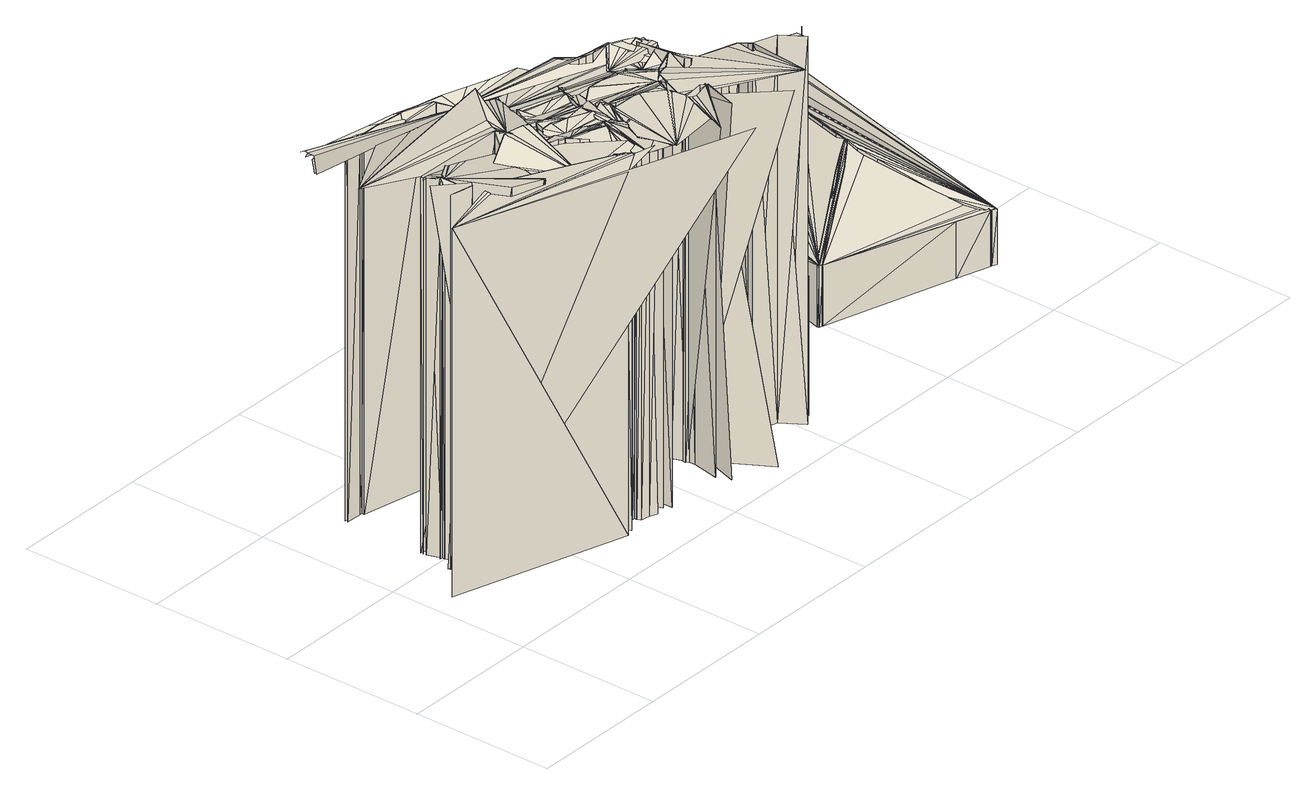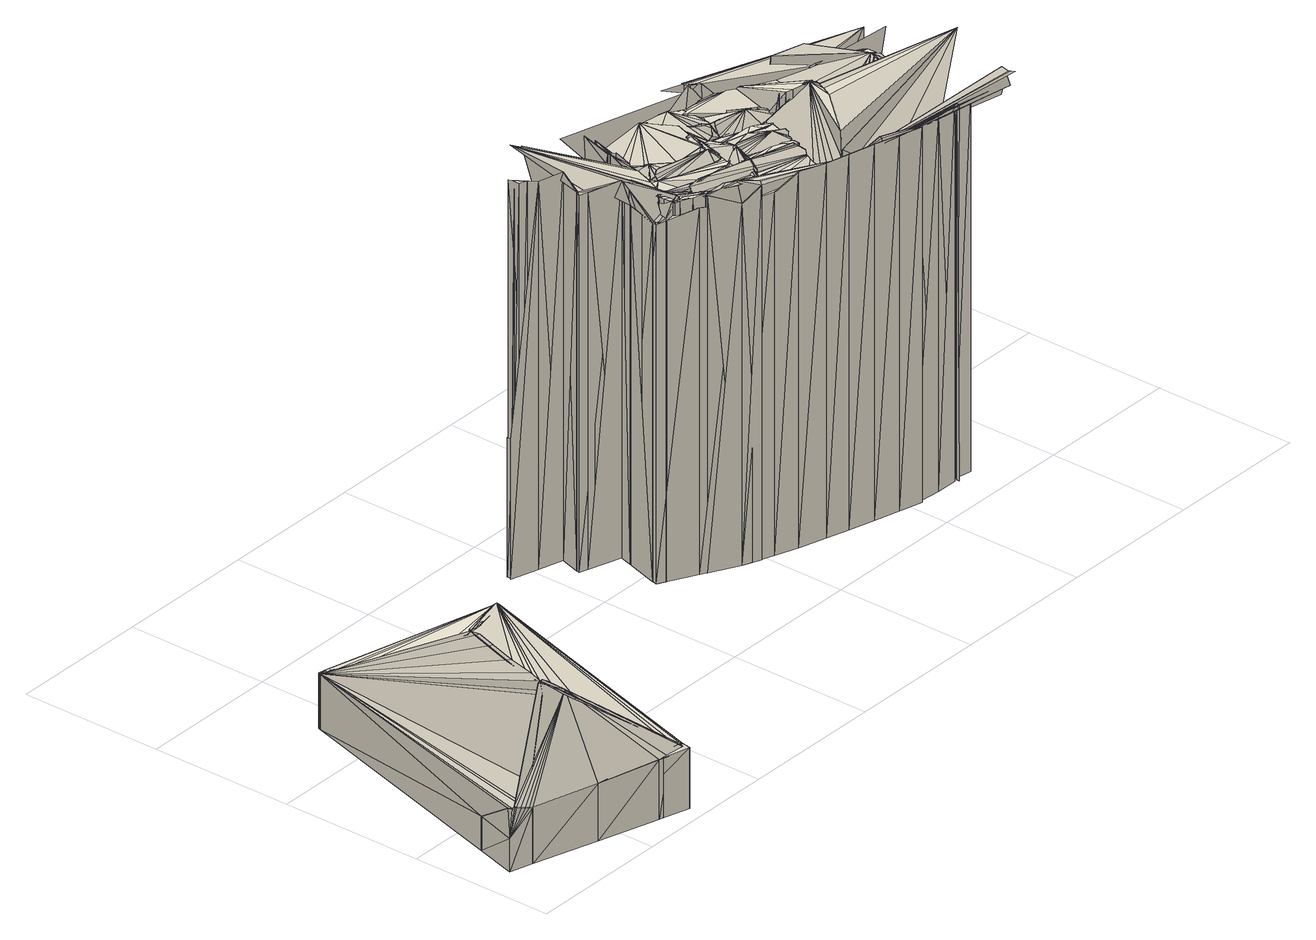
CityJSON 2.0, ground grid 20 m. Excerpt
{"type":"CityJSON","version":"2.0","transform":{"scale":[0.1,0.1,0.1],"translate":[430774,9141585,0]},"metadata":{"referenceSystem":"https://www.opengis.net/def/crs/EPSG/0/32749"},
"CityObjects":{
"building1":{"type":"Building","attributes":{"level_0":24,"level_1":0,"uuid_bgn":"31"},"geometry":[{"type":"MultiSurface","lod":"1","boundaries":[[[0,1,2]],[[3,2,4]],[[5,6,7]],[[8,5,6]],[[9,10,11]],[[5,12,13]],[[10,14,15]],[[1,10,0]],[[16,10,14]],[[0,4,2]],[[4,14,3]],[[17,9,18]],[[17,19,20]],[[5,13,21]],[[17,9,22]],[[9,22,23]],[[9,17,24]],[[9,17,23]],[[17,23,22]],[[17,20,25]],[[20,25,23]],[[17,24,26]],[[24,26,23]],[[9,24,10]],[[17,23,25]],[[20,17,23]],[[24,17,23]],[[17,23,26]],[[24,26,14]],[[24,17,27]],[[24,10,14]],[[17,23,28]],[[27,17,23]],[[29,30,31]],[[32,24,26]],[[33,29,30]],[[10,14,4]],[[17,27,28]],[[27,28,23]],[[34,12,35]],[[10,0,4]],[[36,20,37]],[[36,17,20]],[[37,31,38]],[[36,27,17]],[[32,39,26]],[[37,36,38]],[[40,41,33]],[[36,38,42]],[[43,27,28]],[[27,28,44]],[[36,45,42]],[[46,27,28]],[[24,47,32]],[[36,46,27]],[[47,32,39]],[[36,45,46]],[[43,44,28]],[[27,43,44]],[[45,42,48]],[[12,35,49]],[[46,48,28]],[[12,13,49]],[[24,50,47]],[[47,51,39]],[[45,46,48]],[[5,21,52]],[[13,49,53]],[[24,27,54]],[[41,33,55]],[[24,56,50]],[[13,21,53]],[[27,28,57]],[[58,59,60]],[[61,62,63]],[[64,5,6]],[[40,65,66]],[[50,47,51]],[[40,67,41]],[[58,68,60]],[[50,69,51]],[[24,70,56]],[[61,71,63]],[[72,73,74]],[[72,75,73]],[[72,76,77]],[[40,78,67]],[[72,74,76]],[[56,50,69]],[[79,58,68]],[[71,80,81]],[[80,81,82]],[[72,83,84]],[[72,85,75]],[[72,84,85]],[[71,63,81]],[[86,87,63]],[[56,88,69]],[[79,82,68]],[[86,71,63]],[[80,79,82]],[[72,89,90]],[[79,82,91]],[[92,79,82]],[[71,63,93]],[[94,71,63]],[[56,95,96]],[[56,88,96]],[[71,94,93]],[[94,93,63]],[[8,7,6]],[[5,8,7]],[[97,56,88]],[[72,98,83]],[[95,96,99]],[[71,63,100]],[[97,101,88]],[[5,102,8]],[[24,103,70]],[[95,104,99]],[[5,52,105]],[[106,97,101]],[[5,105,102]],[[70,56,88]],[[27,54,57]],[[24,54,107]],[[71,94,108]],[[72,90,109]],[[41,110,55]],[[71,65,100]],[[106,111,101]],[[94,93,112]],[[108,94,93]],[[113,56,95]],[[21,53,114]],[[104,99,115]],[[116,5,8]],[[24,107,117]],[[104,118,115]],[[24,117,103]],[[113,97,56]],[[113,95,104]],[[70,119,88]],[[40,120,78]],[[121,106,111]],[[40,66,72]],[[113,106,97]],[[72,122,98]],[[108,112,93]],[[94,108,112]],[[113,104,118]],[[123,86,87]],[[71,123,86]],[[121,124,111]],[[118,115,125]],[[113,121,106]],[[113,118,126]],[[113,121,124]],[[71,108,127]],[[118,126,125]],[[103,70,119]],[[65,100,128]],[[113,129,124]],[[72,92,122]],[[126,130,131]],[[130,131,132]],[[72,71,80]],[[126,125,131]],[[72,80,79]],[[72,109,133]],[[130,134,132]],[[135,126,130]],[[135,130,134]],[[72,79,92]],[[72,94,71]],[[135,126,125]],[[103,136,119]],[[113,126,137]],[[108,112,138]],[[127,108,112]],[[40,139,120]],[[135,140,125]],[[126,125,141]],[[134,132,110]],[[142,143,144]],[[145,142,143]],[[135,142,143]],[[142,143,140]],[[54,57,146]],[[142,145,144]],[[145,144,143]],[[40,72,147]],[[135,142,145]],[[135,140,143]],[[142,135,140]],[[135,134,41]],[[134,41,110]],[[41,145,144]],[[148,113,129]],[[135,41,145]],[[41,110,144]],[[149,135,140]],[[126,137,141]],[[54,107,146]],[[149,150,140]],[[145,144,151]],[[135,145,67]],[[110,151,144]],[[67,41,110]],[[21,52,114]],[[40,152,139]],[[145,67,151]],[[40,147,152]],[[67,151,110]],[[123,153,87]],[[107,146,154]],[[65,66,128]],[[148,155,129]],[[113,137,156]],[[117,103,136]],[[107,117,154]],[[135,67,78]],[[117,154,136]],[[72,108,94]],[[67,151,157]],[[78,67,151]],[[137,141,158]],[[108,127,138]],[[127,138,112]],[[71,127,159]],[[71,160,123]],[[135,161,149]],[[67,78,157]],[[78,157,151]],[[161,149,150]],[[113,156,162]],[[137,156,158]],[[163,164,165]],[[71,166,160]],[[113,162,167]],[[113,168,148]],[[71,159,166]],[[164,165,169]],[[163,170,165]],[[164,171,163]],[[172,173,174]],[[156,158,175]],[[164,176,171]],[[161,177,150]],[[72,133,172]],[[178,179,180]],[[156,162,175]],[[178,171,180]],[[171,163,170]],[[171,180,170]],[[168,148,155]],[[164,181,176]],[[171,180,182]],[[176,171,180]],[[164,181,169]],[[183,178,179]],[[183,178,171]],[[72,127,108]],[[135,184,161]],[[171,176,182]],[[176,182,180]],[[183,171,176]],[[185,186,187]],[[183,188,179]],[[162,175,189]],[[185,190,187]],[[135,78,120]],[[181,176,182]],[[191,192,193]],[[172,194,174]],[[190,187,177]],[[191,195,193]],[[192,193,177]],[[127,138,196]],[[159,127,138]],[[181,169,182]],[[161,191,192]],[[177,193,195]],[[197,185,186]],[[162,167,189]],[[190,161,177]],[[161,191,195]],[[192,161,177]],[[52,114,198]],[[161,177,195]],[[113,167,199]],[[52,105,198]],[[160,123,153]],[[200,185,190]],[[78,157,201]],[[120,78,157]],[[197,202,186]],[[200,190,161]],[[176,182,203]],[[200,197,185]],[[66,128,204]],[[183,176,205]],[[113,206,168]],[[184,161,177]],[[168,207,155]],[[160,208,153]],[[200,197,202]],[[161,177,209]],[[127,159,196]],[[159,196,138]],[[72,172,194]],[[210,211,212]],[[210,213,214]],[[213,214,215]],[[210,213,212]],[[213,212,215]],[[200,216,202]],[[184,217,177]],[[113,218,206]],[[113,199,218]],[[200,161,219]],[[176,205,203]],[[220,210,211]],[[210,214,220]],[[214,215,221]],[[212,211,221]],[[221,215,212]],[[167,189,222]],[[223,224,225]],[[223,226,225]],[[166,160,208]],[[160,208,227]],[[194,174,228]],[[161,219,209]],[[72,159,127]],[[166,227,208]],[[160,166,227]],[[184,217,229]],[[220,221,211]],[[214,220,221]],[[230,214,215]],[[184,231,229]],[[232,184,217]],[[231,232,184]],[[217,233,229]],[[135,234,184]],[[226,225,235]],[[183,205,236]],[[159,166,227]],[[166,227,196]],[[231,229,233]],[[159,196,227]],[[166,159,196]],[[232,233,217]],[[231,232,233]],[[135,120,139]],[[237,223,224]],[[238,200,216]],[[237,223,226]],[[226,239,235]],[[78,120,201]],[[120,201,157]],[[66,72,204]],[[72,160,208]],[[240,241,242]],[[237,226,239]],[[240,243,242]],[[244,240,241]],[[72,160,166]],[[244,245,241]],[[230,246,215]],[[214,215,247]],[[194,248,228]],[[237,249,224]],[[72,166,159]],[[205,203,250]],[[206,168,207]],[[167,199,222]],[[200,219,251]],[[135,139,252]],[[253,240,243]],[[238,254,216]],[[72,194,248]],[[253,244,240]],[[255,256,257]],[[253,244,245]],[[239,235,258]],[[259,255,256]],[[260,261,262]],[[219,209,263]],[[205,236,250]],[[237,239,259]],[[255,264,257]],[[200,265,238]],[[253,266,245]],[[260,267,262]],[[206,268,207]],[[72,204,208]],[[269,230,214]],[[270,260,261]],[[239,259,258]],[[243,242,271]],[[259,258,256]],[[135,252,272]],[[273,230,246]],[[270,260,267]],[[274,230,246]],[[230,246,275]],[[267,262,276]],[[273,277,246]],[[234,184,217]],[[274,273,230]],[[264,257,278]],[[274,275,246]],[[230,274,275]],[[267,279,276]],[[270,278,261]],[[253,243,280]],[[200,281,265]],[[200,251,282]],[[135,272,283]],[[270,267,279]],[[284,253,266]],[[253,266,285]],[[286,273,277]],[[219,251,263]],[[218,206,268]],[[218,287,268]],[[288,255,264]],[[135,283,234]],[[264,270,278]],[[274,286,273]],[[265,238,254]],[[286,289,277]],[[199,218,287]],[[199,222,287]],[[274,275,289]],[[200,290,281]],[[288,259,255]],[[274,286,289]],[[279,276,291]],[[270,279,292]],[[293,237,249]],[[214,269,247]],[[279,292,291]],[[237,259,288]],[[269,274,230]],[[243,280,271]],[[265,294,254]],[[288,264,270]],[[259,258,295]],[[288,259,258]],[[296,297,298]],[[299,296,297]],[[200,300,290]],[[200,282,301]],[[302,270,278]],[[270,278,303]],[[304,274,275]],[[296,305,298]],[[299,306,297]],[[248,228,307]],[[308,309,294]],[[308,265,294]],[[120,201,310]],[[139,120,201]],[[72,204,311]],[[147,72,204]],[[72,248,312]],[[305,298,313]],[[314,308,309]],[[200,301,300]],[[315,296,305]],[[315,299,296]],[[251,263,316]],[[281,265,294]],[[265,294,317]],[[270,302,303]],[[302,303,278]],[[315,299,306]],[[253,280,318]],[[281,317,294]],[[265,281,317]],[[288,270,302]],[[120,139,310]],[[139,310,201]],[[305,319,313]],[[293,320,249]],[[259,288,295]],[[288,295,258]],[[304,321,275]],[[269,304,274]],[[315,305,319]],[[251,282,316]],[[314,322,309]],[[72,152,147]],[[315,323,306]],[[72,147,311]],[[147,311,204]],[[290,281,317]],[[281,317,324]],[[325,308,265]],[[319,313,326]],[[290,324,317]],[[281,290,324]],[[152,139,310]],[[315,319,327]],[[237,328,293]],[[319,327,326]],[[325,265,281]],[[329,330,331]],[[72,252,152]],[[248,312,307]],[[152,332,310]],[[325,314,308]],[[280,271,333]],[[234,334,217]],[[253,318,335]],[[329,336,331]],[[253,337,338]],[[147,152,332]],[[152,332,311]],[[339,304,321]],[[269,339,304]],[[147,311,332]],[[152,147,311]],[[339,340,321]],[[270,341,302]],[[269,247,342]],[[325,281,290]],[[237,288,343]],[[269,344,339]],[[139,310,345]],[[269,344,342]],[[344,339,340]],[[344,342,340]],[[318,314,322]],[[336,331,346]],[[282,316,347]],[[300,290,324]],[[290,324,348]],[[336,349,346]],[[270,292,350]],[[280,318,333]],[[351,352,353]],[[351,354,353]],[[292,291,355]],[[252,152,332]],[[354,353,356]],[[318,333,322]],[[72,272,252]],[[354,357,356]],[[237,358,328]],[[341,302,303]],[[302,303,359]],[[253,360,337]],[[253,335,360]],[[325,318,314]],[[361,351,354]],[[290,300,348]],[[300,348,324]],[[139,252,345]],[[361,354,357]],[[325,290,300]],[[288,302,341]],[[282,301,347]],[[252,345,332]],[[328,293,320]],[[72,283,272]],[[362,315,323]],[[363,288,295]],[[336,349,283]],[[237,364,358]],[[335,318,333]],[[318,333,365]],[[300,348,366]],[[288,295,367]],[[301,300,348]],[[300,325,366]],[[349,346,368]],[[301,347,348]],[[337,338,369]],[[72,312,370]],[[325,335,318]],[[237,343,371]],[[237,371,364]],[[72,372,283]],[[315,327,373]],[[328,374,320]],[[325,366,374]],[[327,326,375]],[[318,335,365]],[[335,365,333]],[[337,376,369]],[[252,345,377]],[[272,252,345]],[[270,378,341]],[[341,359,303]],[[302,341,359]],[[325,328,374]],[[252,272,377]],[[272,377,345]],[[325,360,335]],[[325,328,379]],[[349,283,368]],[[336,283,372]],[[72,380,372]],[[363,381,295]],[[357,356,382]],[[288,341,383]],[[360,337,376]],[[335,365,384]],[[360,335,365]],[[325,379,360]],[[312,307,385]],[[362,386,323]],[[328,374,387]],[[270,388,378]],[[288,383,363]],[[272,377,368]],[[283,272,377]],[[358,328,374]],[[361,357,389]],[[288,343,367]],[[360,384,376]],[[328,379,387]],[[335,360,384]],[[360,384,365]],[[390,391,384]],[[392,390,391]],[[283,234,334]],[[292,350,355]],[[272,283,368]],[[283,368,377]],[[393,394,395]],[[396,393,394]],[[358,397,374]],[[390,360,384]],[[393,396,395]],[[396,395,394]],[[270,398,388]],[[393,394,399]],[[392,393,394]],[[360,400,401]],[[392,390,360]],[[283,368,334]],[[392,399,391]],[[396,392,393]],[[360,384,401]],[[379,387,384]],[[379,360,384]],[[336,372,380]],[[270,350,402]],[[393,392,399]],[[392,399,394]],[[270,402,398]],[[315,402,362]],[[400,401,403]],[[404,396,395]],[[372,283,368]],[[283,368,405]],[[383,360,400]],[[360,384,406]],[[392,404,396]],[[392,360,404]],[[407,360,384]],[[341,359,403]],[[327,373,375]],[[396,395,408]],[[396,409,392]],[[283,372,405]],[[372,405,368]],[[364,358,397]],[[409,392,399]],[[378,341,359]],[[404,406,395]],[[360,404,406]],[[400,383,403]],[[383,363,381]],[[312,370,385]],[[407,410,384]],[[383,407,360]],[[341,383,403]],[[364,411,397]],[[409,412,399]],[[383,403,381]],[[396,413,408]],[[357,389,382]],[[343,367,414]],[[378,415,359]],[[371,364,411]],[[396,416,409]],[[343,371,414]],[[371,414,411]],[[315,373,417]],[[72,370,418]],[[315,419,402]],[[372,405,420]],[[380,372,405]],[[396,413,421]],[[422,407,410]],[[383,422,407]],[[361,389,423]],[[416,409,412]],[[72,424,380]],[[315,425,419]],[[402,362,386]],[[422,426,410]],[[413,408,427]],[[388,378,415]],[[416,428,412]],[[380,420,405]],[[372,380,420]],[[315,429,425]],[[315,417,429]],[[396,421,430]],[[388,431,415]],[[432,329,330]],[[396,433,416]],[[413,421,427]],[[383,403,434]],[[336,432,329]],[[336,380,424]],[[402,435,386]],[[398,388,431]],[[396,430,436]],[[350,355,435]],[[398,437,431]],[[383,438,422]],[[421,427,439]],[[433,416,428]],[[396,440,433]],[[396,436,440]],[[350,402,435]],[[389,382,441]],[[373,375,442]],[[402,398,437]],[[421,430,439]],[[438,422,426]],[[402,435,437]],[[389,423,441]],[[419,402,435]],[[383,443,434]],[[444,430,439]],[[430,439,445]],[[433,446,428]],[[419,447,435]],[[370,385,448]],[[430,439,449]],[[444,450,439]],[[430,451,445]],[[373,417,442]],[[361,423,452]],[[453,454,450]],[[453,444,450]],[[455,456,446]],[[457,453,454]],[[457,458,454]],[[453,454,459]],[[460,453,454]],[[457,453,460]],[[453,460,459]],[[460,459,454]],[[425,419,447]],[[430,436,449]],[[383,443,461]],[[455,433,446]],[[455,433,462]],[[438,463,426]],[[72,418,464]],[[451,445,465]],[[380,420,466]],[[424,380,420]],[[457,460,467]],[[425,468,447]],[[460,459,469]],[[467,460,459]],[[433,446,470]],[[440,433,446]],[[433,462,470]],[[440,471,446]],[[472,457,458]],[[436,449,471]],[[436,440,471]],[[451,473,465]],[[455,462,472]],[[460,467,469]],[[467,469,459]],[[429,425,468]],[[383,474,438]],[[429,475,468]],[[417,442,475]],[[417,429,475]],[[462,470,476]],[[383,461,477]],[[472,476,458]],[[457,467,478]],[[72,479,424]],[[462,472,476]],[[467,469,480]],[[478,467,469]],[[443,434,481]],[[383,477,482]],[[370,418,448]],[[483,455,456]],[[383,484,474]],[[423,441,485]],[[383,482,484]],[[473,465,486]],[[478,480,469]],[[467,478,480]],[[336,424,479]],[[487,488,489]],[[443,461,481]],[[474,438,463]],[[380,424,466]],[[424,466,420]],[[455,472,483]],[[490,487,488]],[[487,491,489]],[[72,492,493]],[[472,476,494]],[[72,493,495]],[[474,496,463]],[[461,481,497]],[[473,490,486]],[[72,498,492]],[[361,452,499]],[[461,477,497]],[[361,500,501]],[[490,486,488]],[[483,494,456]],[[72,495,502]],[[72,464,503]],[[457,504,472]],[[477,497,505]],[[477,482,505]],[[506,487,491]],[[507,444,430]],[[484,474,496]],[[423,452,485]],[[507,430,451]],[[457,478,508]],[[504,472,476]],[[472,483,494]],[[507,453,444]],[[361,499,509]],[[507,460,453]],[[432,510,330]],[[482,505,511]],[[490,486,512]],[[513,490,486]],[[72,502,514]],[[506,490,487]],[[72,503,498]],[[484,511,496]],[[361,515,500]],[[491,489,516]],[[361,509,515]],[[482,484,511]],[[490,513,512]],[[513,512,486]],[[507,451,473]],[[507,467,460]],[[72,517,479]],[[418,448,518]],[[478,480,519]],[[508,478,480]],[[72,514,520]],[[507,478,467]],[[506,513,490]],[[336,479,517]],[[336,521,432]],[[506,513,512]],[[491,506,516]],[[424,466,522]],[[479,424,466]],[[507,473,490]],[[418,464,518]],[[72,523,517]],[[506,516,512]],[[457,524,504]],[[72,520,525]],[[513,512,526]],[[504,527,476]],[[336,528,521]],[[336,517,529]],[[336,530,528]],[[457,508,531]],[[507,490,513]],[[72,525,523]],[[336,529,530]],[[452,485,532]],[[478,508,519]],[[508,519,480]],[[457,533,524]],[[499,534,535]],[[534,535,527]],[[500,501,536]],[[537,515,538]],[[537,515,539]],[[424,479,522]],[[479,522,466]],[[537,539,540]],[[457,541,533]],[[457,531,507]],[[452,499,532]],[[507,508,478]],[[499,532,535]],[[537,540,542]],[[499,534,504]],[[457,507,541]],[[534,504,527]],[[537,542,543]],[[500,544,536]],[[513,545,526]],[[493,546,547]],[[492,493,546]],[[493,492,547]],[[492,547,546]],[[495,493,546]],[[493,546,548]],[[499,532,549]],[[509,499,532]],[[507,513,545]],[[550,551,552]],[[550,553,552]],[[499,509,549]],[[509,549,532]],[[492,547,554]],[[498,492,547]],[[495,548,546]],[[493,495,548]],[[464,518,555]],[[499,556,509]],[[515,500,544]],[[499,504,524]],[[556,509,549]],[[550,553,557]],[[498,554,547]],[[492,498,554]],[[509,549,538]],[[524,504,527]],[[504,527,558]],[[543,559,560]],[[561,543,559]],[[562,550,551]],[[515,538,544]],[[553,552,563]],[[556,564,549]],[[499,557,556]],[[561,543,565]],[[509,515,538]],[[502,493,492]],[[561,565,566]],[[557,556,564]],[[502,495,493]],[[553,557,563]],[[499,567,557]],[[524,558,527]],[[504,524,558]],[[515,538,568]],[[502,492,498]],[[557,563,564]],[[562,569,551]],[[502,495,548]],[[495,548,570]],[[515,539,568]],[[550,557,566]],[[557,563,571]],[[567,557,563]],[[550,565,562]],[[508,519,572]],[[531,508,519]],[[557,567,571]],[[567,571,563]],[[499,524,533]],[[539,568,573]],[[557,563,574]],[[502,570,548]],[[495,502,570]],[[550,566,565]],[[539,540,573]],[[565,562,569]],[[533,524,558]],[[524,558,575]],[[557,566,574]],[[499,576,567]],[[498,554,555]],[[503,498,554]],[[565,577,569]],[[508,531,572]],[[531,572,519]],[[540,573,578]],[[479,522,579]],[[517,479,522]],[[499,533,541]],[[543,559,577]],[[542,543,559]],[[543,565,577]],[[499,541,580]],[[540,542,578]],[[566,565,577]],[[565,577,574]],[[533,575,558]],[[524,533,575]],[[566,574,577]],[[565,566,574]],[[542,578,559]],[[464,503,555]],[[507,531,508]],[[499,580,581]],[[514,502,570]],[[502,570,582]],[[502,498,503]],[[576,567,571]],[[521,432,510]],[[567,571,583]],[[514,582,570]],[[502,514,582]],[[545,526,584]],[[499,581,576]],[[585,557,563]],[[541,533,575]],[[533,575,586]],[[531,572,587]],[[507,531,572]],[[502,520,514]],[[498,503,555]],[[503,555,554]],[[580,588,586]],[[541,580,588]],[[533,541,586]],[[541,586,575]],[[531,507,587]],[[507,587,572]],[[581,580,588]],[[580,588,589]],[[576,590,571]],[[580,541,586]],[[541,586,588]],[[565,577,591]],[[520,514,582]],[[514,582,592]],[[507,545,593]],[[507,580,541]],[[521,594,510]],[[507,581,580]],[[507,541,586]],[[541,586,587]],[[567,595,583]],[[596,597,598]],[[507,587,586]],[[541,507,587]],[[581,589,588]],[[580,581,589]],[[599,600,594]],[[596,601,598]],[[520,592,582]],[[514,520,592]],[[479,517,579]],[[517,579,522]],[[593,599,600]],[[545,593,584]],[[507,602,581]],[[581,589,590]],[[599,521,594]],[[602,581,589]],[[581,576,590]],[[603,596,597]],[[602,604,589]],[[593,584,600]],[[605,557,567]],[[507,606,602]],[[521,594,607]],[[521,608,607]],[[606,602,604]],[[528,521,594]],[[603,609,597]],[[606,610,604]],[[608,607,609]],[[596,611,603]],[[502,612,520]],[[596,601,525]],[[528,613,594]],[[601,598,614]],[[608,603,609]],[[502,503,615]],[[616,599,521]],[[507,593,617]],[[595,583,618]],[[507,619,606]],[[616,593,599]],[[520,592,614]],[[596,620,611]],[[523,517,579]],[[517,579,621]],[[605,567,595]],[[530,528,613]],[[523,622,579]],[[530,623,613]],[[593,584,624]],[[617,593,584]],[[517,529,621]],[[611,603,609]],[[603,609,625]],[[529,530,623]],[[616,521,608]],[[612,520,592]],[[529,621,623]],[[596,626,620]],[[619,606,610]],[[595,627,618]],[[596,628,626]],[[503,555,629]],[[615,503,555]],[[611,625,609]],[[603,611,625]],[[507,617,619]],[[616,608,603]],[[596,630,628]],[[503,555,631]],[[620,611,625]],[[611,625,632]],[[593,617,624]],[[617,624,584]],[[619,633,610]],[[620,632,625]],[[611,620,632]],[[525,523,622]],[[616,603,611]],[[601,525,614]],[[596,634,630]],[[616,617,593]],[[520,525,614]],[[596,525,635]],[[626,620,632]],[[620,632,636]],[[502,615,612]],[[616,611,620]],[[626,636,632]],[[620,626,636]],[[626,628,637]],[[628,637,636]],[[626,636,637]],[[628,626,636]],[[617,619,633]],[[638,639,624]],[[617,624,633]],[[605,595,627]],[[638,617,624]],[[628,637,640]],[[630,628,637]],[[616,620,626]],[[525,614,622]],[[628,616,626]],[[616,638,617]],[[616,626,636]],[[626,636,641]],[[612,642,592]],[[596,643,634]],[[627,618,644]],[[628,630,640]],[[630,640,637]],[[503,615,629]],[[615,629,555]],[[616,641,636]],[[626,616,641]],[[628,630,634]],[[596,635,645]],[[646,638,639]],[[628,647,616]],[[630,640,648]],[[634,630,640]],[[616,646,638]],[[525,614,649]],[[630,634,648]],[[634,648,640]],[[647,616,641]],[[616,641,650]],[[596,651,643]],[[503,652,631]],[[525,635,649]],[[653,615,503]],[[627,646,644]],[[628,634,643]],[[646,644,639]],[[647,650,641]],[[616,647,650]],[[635,649,642]],[[605,627,646]],[[628,654,647]],[[653,503,652]],[[635,612,642]],[[596,655,651]],[[643,634,648]],[[634,648,656]],[[616,647,654]],[[616,657,646]],[[615,612,642]],[[612,642,629]],[[596,645,658]],[[615,629,642]],[[612,615,629]],[[616,659,657]],[[635,649,660]],[[645,635,649]],[[596,661,655]],[[628,643,651]],[[596,662,661]],[[654,647,650]],[[647,650,663]],[[616,654,659]],[[596,664,662]],[[634,643,656]],[[643,656,648]],[[646,644,665]],[[657,646,644]],[[666,667,668]],[[666,669,668]],[[628,670,654]],[[653,635,612]],[[646,657,665]],[[657,665,644]],[[596,671,664]],[[654,663,650]],[[647,654,663]],[[605,646,657]],[[596,658,672]],[[673,666,669]],[[653,612,615]],[[628,651,655]],[[596,672,671]],[[659,657,665]],[[659,674,665]],[[667,668,675]],[[673,676,669]],[[635,645,660]],[[645,660,649]],[[677,666,667]],[[654,659,674]],[[654,663,674]],[[653,645,635]],[[677,673,666]],[[628,655,661]],[[643,656,678]],[[651,643,656]],[[628,661,670]],[[657,665,679]],[[667,677,675]],[[605,657,680]],[[681,682,683]],[[651,678,656]],[[643,651,678]],[[680,681,682]],[[605,680,681]],[[670,654,663]],[[681,653,683]],[[657,680,679]],[[677,675,684]],[[680,679,682]],[[677,685,684]],[[651,678,686]],[[655,651,678]],[[670,687,663]],[[645,660,688]],[[658,645,660]],[[651,655,686]],[[655,686,678]],[[653,658,645]],[[655,686,689]],[[661,655,686]],[[690,673,676]],[[661,670,687]],[[645,658,688]],[[658,688,660]],[[662,691,689]],[[655,661,689]],[[661,689,686]],[[661,689,687]],[[681,682,692]],[[693,681,682]],[[605,681,693]],[[662,661,689]],[[694,681,682]],[[652,631,695]],[[664,662,691]],[[677,690,673]],[[677,685,696]],[[664,697,691]],[[653,672,658]],[[685,684,698]],[[653,699,672]],[[653,694,681]],[[653,652,694]],[[681,682,700]],[[671,664,697]],[[658,688,701]],[[672,658,688]],[[671,702,697]],[[653,683,703]],[[658,672,701]],[[672,701,688]],[[672,671,702]],[[672,701,702]],[[699,704,701]],[[699,672,701]],[[653,696,699]],[[696,699,704]],[[685,696,698]],[[690,703,676]],[[677,696,705]],[[653,705,696]],[[681,693,692]],[[693,692,682]],[[605,706,707]],[[677,705,690]],[[653,690,703]],[[694,695,682]],[[652,694,695]],[[696,698,704]],[[653,690,705]],[[708,693,681]],[[605,693,708]],[[605,708,706]],[[708,681,709]],[[696,698,710]],[[705,696,698]],[[681,709,700]],[[696,705,710]],[[705,710,698]],[[705,690,703]],[[690,703,710]],[[705,710,703]],[[690,705,710]],[[706,707,711]],[[707,711,712]],[[709,707,711]],[[707,711,713]],[[714,707,711]],[[693,692,715]],[[708,693,692]],[[708,707,706]],[[706,712,711]],[[707,706,712]],[[708,709,707]],[[709,700,711]],[[693,708,715]],[[708,715,692]],[[706,708,715]],[[708,715,712]],[[708,706,712]],[[706,712,715]],[[707,714,713]],[[714,713,711]],[[716,714,713]],[[714,713,717]],[[718,719,720]],[[719,720,721]],[[714,716,717]],[[716,717,713]],[[722,721,720]],[[719,723,718]],[[719,723,721]],[[714,713,724]],[[723,721,722]],[[714,725,724]],[[726,727,728]],[[729,726,727]],[[729,730,731]],[[730,731,728]],[[726,729,728]],[[729,728,727]],[[729,728,731]],[[730,729,728]]],"semantics":{"surfaces":[{"type":"WallSurface"}],"values":[0,0,0,0,0,0,0,0,0,0,0,0,0,0,0,0,0,0,0,0,0,0,0,0,0,0,0,0,0,0,0,0,0,0,0,0,0,0,0,0,0,0,0,0,0,0,0,0,0,0,0,0,0,0,0,0,0,0,0,0,0,0,0,0,0,0,0,0,0,0,0,0,0,0,0,0,0,0,0,0,0,0,0,0,0,0,0,0,0,0,0,0,0,0,0,0,0,0,0,0,0,0,0,0,0,0,0,0,0,0,0,0,0,0,0,0,0,0,0,0,0,0,0,0,0,0,0,0,0,0,0,0,0,0,0,0,0,0,0,0,0,0,0,0,0,0,0,0,0,0,0,0,0,0,0,0,0,0,0,0,0,0,0,0,0,0,0,0,0,0,0,0,0,0,0,0,0,0,0,0,0,0,0,0,0,0,0,0,0,0,0,0,0,0,0,0,0,0,0,0,0,0,0,0,0,0,0,0,0,0,0,0,0,0,0,0,0,0,0,0,0,0,0,0,0,0,0,0,0,0,0,0,0,0,0,0,0,0,0,0,0,0,0,0,0,0,0,0,0,0,0,0,0,0,0,0,0,0,0,0,0,0,0,0,0,0,0,0,0,0,0,0,0,0,0,0,0,0,0,0,0,0,0,0,0,0,0,0,0,0,0,0,0,0,0,0,0,0,0,0,0,0,0,0,0,0,0,0,0,0,0,0,0,0,0,0,0,0,0,0,0,0,0,0,0,0,0,0,0,0,0,0,0,0,0,0,0,0,0,0,0,0,0,0,0,0,0,0,0,0,0,0,0,0,0,0,0,0,0,0,0,0,0,0,0,0,0,0,0,0,0,0,0,0,0,0,0,0,0,0,0,0,0,0,0,0,0,0,0,0,0,0,0,0,0,0,0,0,0,0,0,0,0,0,0,0,0,0,0,0,0,0,0,0,0,0,0,0,0,0,0,0,0,0,0,0,0,0,0,0,0,0,0,0,0,0,0,0,0,0,0,0,0,0,0,0,0,0,0,0,0,0,0,0,0,0,0,0,0,0,0,0,0,0,0,0,0,0,0,0,0,0,0,0,0,0,0,0,0,0,0,0,0,0,0,0,0,0,0,0,0,0,0,0,0,0,0,0,0,0,0,0,0,0,0,0,0,0,0,0,0,0,0,0,0,0,0,0,0,0,0,0,0,0,0,0,0,0,0,0,0,0,0,0,0,0,0,0,0,0,0,0,0,0,0,0,0,0,0,0,0,0,0,0,0,0,0,0,0,0,0,0,0,0,0,0,0,0,0,0,0,0,0,0,0,0,0,0,0,0,0,0,0,0,0,0,0,0,0,0,0,0,0,0,0,0,0,0,0,0,0,0,0,0,0,0,0,0,0,0,0,0,0,0,0,0,0,0,0,0,0,0,0,0,0,0,0,0,0,0,0,0,0,0,0,0,0,0,0,0,0,0,0,0,0,0,0,0,0,0,0,0,0,0,0,0,0,0,0,0,0,0,0,0,0,0,0,0,0,0,0,0,0,0,0,0,0,0,0,0,0,0,0,0,0,0,0,0,0,0,0,0,0,0,0,0,0,0,0,0,0,0,0,0,0,0,0,0,0,0,0,0,0,0,0,0,0,0,0,0,0,0,0,0,0,0,0,0,0,0,0,0,0,0,0,0,0,0,0,0,0,0,0,0,0,0,0,0,0,0,0,0,0,0,0,0,0,0,0,0,0,0,0,0,0,0,0,0,0,0,0,0,0,0,0,0,0,0,0,0,0,0,0,0,0,0,0,0,0,0,0,0,0,0,0,0,0,0,0,0,0,0,0,0,0,0,0,0,0,0,0,0,0,0,0,0,0,0,0,0,0,0,0,0,0,0,0,0,0,0,0,0,0,0,0,0,0,0,0,0,0,0,0,0,0,0,0,0,0,0,0,0,0,0,0,0,0,0,0,0,0,0,0,0,0,0,0,0,0,0,0,0,0,0,0,0,0,0,0,0,0,0,0,0,0,0,0,0,0,0,0,0,0,0,0,0,0,0,0,0,0,0,0,0,0,0,0,0,0,0,0,0,0,0,0,0,0,0,0,0,0,0,0,0,0,0,0,0,0,0,0,0,0,0,0,0,0,0,0,0,0,0,0,0,0,0,0,0,0,0,0,0,0,0,0,0,0,0,0,0,0,0,0,0,0,0,0,0,0,0,0,0,0,0,0,0,0,0,0,0,0,0,0,0,0,0,0,0,0,0,0,0,0,0,0,0,0,0,0,0,0,0,0,0,0,0,0,0,0,0,0,0,0,0,0,0,0,0,0,0,0,0,0,0,0,0,0,0,0,0,0,0,0,0,0,0,0,0,0,0,0,0,0,0,0,0,0,0,0,0,0,0,0,0,0,0,0,0,0,0,0,0,0,0,0,0,0,0,0,0,0,0,0,0,0,0,0,0,0,0,0,0,0,0,0,0,0,0,0,0,0,0,0,0,0,0,0,0,0,0,0,0,0,0,0,0,0,0,0,0,0,0,0,0,0,0,0,0,0,0,0,0,0,0,0,0,0,0,0,0,0,0,0,0,0,0,0,0,0,0,0,0,0,0,0,0,0,0,0,0,0,0,0,0,0,0,0,0,0,0,0,0,0,0,0,0,0,0,0,0,0,0,0,0,0,0,0,0,0,0,0,0,0,0,0,0,0,0,0,0,0,0,0,0,0,0,0,0,0,0,0,0,0,0,0,0,0,0,0,0,0,0,0,0,0,0,0,0,0,0,0,0,0,0,0,0,0,0,0,0,0,0,0,0,0,0,0,0,0,0,0,0,0,0,0,0,0,0,0,0,0,0,0,0,0,0,0,0,0,0,0,0,0,0,0,0,0,0,0,0,0,0,0,0,0,0,0,0,0,0,0,0,0,0,0,0,0,0,0,0,0,0,0,0,0,0,0,0,0,0,0,0,0,0,0,0,0,0,0,0,0,0,0,0,0,0,0,0,0,0,0,0,0,0,0,0,0,0,0,0,0,0,0,0,0,0,0,0,0,0,0,0,0,0,0,0,0,0,0,0,0,0,0,0,0,0,0,0,0,0,0,0,0,0,0,0,0,0,0,0,0,0,0,0,0]}}]},
"building2":{"type":"Building","attributes":{"level_0":2,"level_1":0,"uuid_bgn":"11"},"geometry":[{"type":"MultiSurface","lod":"1","boundaries":[[[732,733,734]],[[732,734,735]],[[732,735,736]],[[732,736,737]],[[732,737,738]],[[732,738,739]],[[732,739,740]],[[732,740,741]],[[732,741,742]],[[732,742,743]],[[732,743,744]],[[732,733,745]],[[732,746,745]],[[733,734,747]],[[733,745,747]],[[734,735,748]],[[734,747,748]],[[735,736,749]],[[735,748,749]],[[736,737,750]],[[736,749,750]],[[737,738,751]],[[737,750,751]],[[738,739,752]],[[738,751,752]],[[739,740,753]],[[739,752,753]],[[740,741,754]],[[740,753,754]],[[741,742,755]],[[741,754,755]],[[742,743,756]],[[742,755,756]],[[743,744,757]],[[743,756,757]],[[744,732,746]],[[744,757,746]],[[758,759,760]],[[758,760,761]],[[758,761,762]],[[758,762,763]],[[758,763,764]],[[758,764,765]],[[758,765,766]],[[758,766,767]],[[758,767,768]],[[758,768,769]],[[758,769,770]],[[758,770,771]],[[758,771,772]],[[758,772,773]],[[758,773,774]],[[758,774,775]],[[758,775,776]],[[758,776,777]],[[758,759,778]],[[758,779,778]],[[759,760,780]],[[759,778,780]],[[760,761,781]],[[760,780,781]],[[761,762,782]],[[761,781,782]],[[762,763,783]],[[762,782,783]],[[763,764,784]],[[763,783,784]],[[764,765,785]],[[764,784,785]],[[765,766,786]],[[765,785,786]],[[766,767,787]],[[766,786,787]],[[767,768,788]],[[767,787,788]],[[768,769,789]],[[768,788,789]],[[769,770,790]],[[769,789,790]],[[770,771,791]],[[770,790,791]],[[771,772,792]],[[771,791,792]],[[772,773,793]],[[772,792,793]],[[773,774,794]],[[773,793,794]],[[774,775,795]],[[774,794,795]],[[775,776,796]],[[775,795,796]],[[776,777,797]],[[776,796,797]],[[777,758,779]],[[777,797,779]],[[798,799,800]],[[798,800,801]],[[798,801,802]],[[798,802,803]],[[798,803,804]],[[798,804,805]],[[798,805,769]],[[798,769,806]],[[798,806,807]],[[798,807,808]],[[798,808,764]],[[798,764,809]],[[798,809,810]],[[798,810,811]],[[798,799,812]],[[798,813,812]],[[799,800,814]],[[799,812,814]],[[800,801,815]],[[800,814,815]],[[801,802,816]],[[801,815,816]],[[802,803,817]],[[802,816,817]],[[803,804,818]],[[803,817,818]],[[804,805,819]],[[804,818,819]],[[805,769,789]],[[805,819,789]],[[769,806,820]],[[769,789,820]],[[806,807,821]],[[806,820,821]],[[807,808,822]],[[807,821,822]],[[808,764,784]],[[808,822,784]],[[764,809,823]],[[764,784,823]],[[809,810,824]],[[809,823,824]],[[810,811,825]],[[810,824,825]],[[811,798,813]],[[811,825,813]],[[826,827,828]],[[826,828,829]],[[826,829,830]],[[826,830,831]],[[826,831,832]],[[826,832,833]],[[826,833,834]],[[826,834,835]],[[826,835,836]],[[826,836,837]],[[826,837,838]],[[826,838,839]],[[826,839,840]],[[826,840,841]],[[826,841,842]],[[826,827,843]],[[826,844,843]],[[827,828,845]],[[827,843,845]],[[828,829,846]],[[828,845,846]],[[829,830,847]],[[829,846,847]],[[830,831,848]],[[830,847,848]],[[831,832,849]],[[831,848,849]],[[832,833,850]],[[832,849,850]],[[833,834,851]],[[833,850,851]],[[834,835,852]],[[834,851,852]],[[835,836,853]],[[835,852,853]],[[836,837,854]],[[836,853,854]],[[837,838,855]],[[837,854,855]],[[838,839,856]],[[838,855,856]],[[839,840,857]],[[839,856,857]],[[840,841,858]],[[840,857,858]],[[841,842,859]],[[841,858,859]],[[842,826,844]],[[842,859,844]],[[860,759,758]],[[860,759,778]],[[860,861,778]],[[759,758,779]],[[759,778,779]],[[758,860,861]],[[758,779,861]],[[799,798,862]],[[799,798,813]],[[799,812,813]],[[798,862,813]],[[862,799,812]],[[862,813,812]],[[833,832,831]],[[833,831,830]],[[833,830,801]],[[833,801,800]],[[833,800,863]],[[833,832,849]],[[833,850,849]],[[832,831,848]],[[832,849,848]],[[831,830,847]],[[831,848,847]],[[830,801,815]],[[830,847,815]],[[801,800,814]],[[801,815,814]],[[800,863,864]],[[800,814,864]],[[863,833,850]],[[863,864,850]],[[834,833,850]],[[834,851,850]],[[865,777,776]],[[865,776,775]],[[865,775,866]],[[865,866,838]],[[865,838,837]],[[865,837,836]],[[865,836,835]],[[865,835,834]],[[865,777,797]],[[865,867,797]],[[777,776,796]],[[777,797,796]],[[776,775,795]],[[776,796,795]],[[775,866,868]],[[775,795,868]],[[866,838,855]],[[866,868,855]],[[838,837,854]],[[838,855,854]],[[837,836,853]],[[837,854,853]],[[836,835,852]],[[836,853,852]],[[835,834,851]],[[835,852,851]],[[834,865,867]],[[834,851,867]],[[798,811,825]],[[798,813,825]]],"semantics":{"surfaces":[{"type":"RoofSurface"},{"type":"GroundSurface"},{"type":"WallSurface"}],"values":[0,1,2,2,2,2,2,2,2,2,2,2,2,2,2,2,2,2,2,2,2,2,2,2,2,2,2,2,2,2,2,2,2,2,2,2,2,2,2,2,2,2,2,2,2,2,2,2,2,2,2,2,2,2,2,2,2,2,2,2,2,2,2,2,2,2,2,2,2,2,2,2,2,2,2,2,2,2,2,2,2,2,2,2,2,2,2,2,2,2,2,2,2,2,2,2,2,2,2,2,2,2,2,2,2,2,2,2,2,2,2,2,2,2,2,2,2,2,2,2,2,2,2,2,2,2,2,2,2,2,2,2,2,2,2,2,2,2,2,2,2,2,2,2,2,2,2,2,2,2,2,2,2,2,2,2,2,2,2,2,2,2,2,2,2,2,2,2,2,2,2,2,2,2,2,2,2,2,2,2,2,2,2,2,2,2,2,2,2,2,2,2,2,2,2,2,2,2,2,2,2,2,2,2,2,2,2,2,2,2,2,2,2,2,2,2,2,2,2,2,2,2,2,2,2,2,2,2,2,2,2,2,2,2,2,2,2,2,2,2,2,2,2,2,2,2,2,2,2,2,2,2,2,2]}}]}
},
"vertices":[
[113,169,525],[84,179,521],[84,179,0],[84,181,0],[113,169,0],[36,138,513],[36,138,0],[278,65,0],[278,65,506],[95,204,531],[110,175,520],[83,182,521],[140,159,522],[147,155,521],[110,175,0],[83,182,0],[84,181,521],[98,204,530],[89,202,522],[91,208,529],[91,223,524],[155,152,519],[95,204,0],[98,204,0],[98,200,530],[91,223,0],[98,200,0],[102,208,530],[102,208,0],[94,230,520],[94,230,0],[91,227,0],[132,125,530],[91,231,524],[57,189,543],[140,159,0],[102,238,518],[91,227,520],[102,238,0],[132,125,0],[1,253,540],[208,210,542],[106,238,0],[128,224,516],[128,224,0],[106,238,518],[135,228,517],[174,110,527],[135,228,0],[147,155,0],[177,110,527],[174,110,0],[286,76,525],[155,152,0],[189,261,511],[91,231,0],[189,118,509],[189,261,0],[113,343,506],[91,343,506],[91,343,0],[91,347,521],[91,347,0],[117,343,0],[454,12,505],[140,339,506],[196,328,505],[211,219,541],[113,343,0],[177,110,0],[200,167,511],[117,343,506],[264,313,507],[32,347,536],[34,358,535],[42,351,504],[34,362,536],[30,366,535],[219,234,541],[117,347,524],[114,344,506],[114,344,0],[117,347,0],[42,358,522],[42,354,504],[46,351,505],[117,339,506],[117,339,0],[189,118,0],[41,362,534],[42,368,522],[117,351,0],[117,351,524],[121,347,0],[121,347,523],[185,122,509],[185,122,0],[196,114,509],[65,358,523],[181,185,0],[140,339,0],[196,114,0],[290,65,525],[207,230,510],[181,185,512],[290,69,525],[204,110,509],[196,261,510],[151,347,523],[81,364,524],[208,210,0],[204,110,0],[151,347,0],[234,99,508],[286,76,0],[181,193,0],[320,58,526],[207,242,510],[181,193,514],[200,167,0],[271,294,538],[222,103,508],[98,354,524],[207,321,506],[222,103,0],[207,197,0],[207,197,542],[192,343,523],[196,328,0],[234,99,0],[203,196,515],[203,196,0],[205,210,0],[143,354,523],[205,210,541],[211,197,542],[207,230,0],[215,197,541],[192,343,0],[279,302,507],[211,197,0],[215,197,0],[207,204,542],[207,204,0],[207,208,0],[207,208,542],[196,261,0],[282,306,522],[256,91,508],[215,193,541],[215,193,0],[211,219,0],[282,302,507],[207,321,0],[207,242,0],[256,91,0],[237,193,541],[219,234,0],[237,193,0],[234,328,524],[230,321,506],[256,182,510],[245,189,540],[275,83,525],[261,91,508],[261,91,0],[234,324,524],[260,174,512],[309,84,507],[282,88,0],[275,83,0],[275,84,525],[183,348,523],[183,348,0],[215,339,0],[245,189,0],[279,88,507],[256,182,0],[275,80,525],[275,80,0],[275,84,0],[282,88,507],[279,88,0],[286,73,525],[275,182,510],[252,174,513],[252,174,0],[252,178,0],[286,73,0],[260,174,0],[252,178,513],[254,180,511],[251,183,538],[251,183,0],[215,339,523],[254,180,0],[234,328,0],[267,163,519],[290,69,0],[324,103,514],[279,155,519],[271,294,0],[267,163,0],[309,88,0],[264,313,0],[309,88,507],[328,84,507],[309,84,0],[230,321,0],[282,182,0],[274,159,519],[274,159,0],[275,158,0],[275,158,519],[274,158,519],[274,158,0],[279,155,0],[275,182,0],[328,88,507],[282,182,510],[293,137,517],[293,137,0],[324,103,0],[271,185,510],[271,185,0],[271,189,0],[271,189,510],[234,324,0],[251,330,0],[275,183,0],[312,116,508],[275,183,509],[279,182,510],[279,182,0],[309,283,506],[279,197,0],[328,76,507],[294,174,510],[305,148,519],[279,197,515],[313,80,507],[313,80,0],[313,84,0],[313,84,507],[316,76,507],[316,76,0],[312,116,0],[331,140,0],[251,330,524],[294,174,0],[328,76,0],[309,174,509],[294,302,507],[328,73,507],[305,148,0],[280,197,515],[280,197,0],[285,212,0],[294,197,0],[294,197,516],[279,215,515],[279,215,0],[279,230,0],[309,174,0],[285,212,515],[320,144,518],[328,73,0],[279,230,509],[328,84,0],[331,140,517],[294,208,516],[328,137,0],[301,298,506],[319,108,511],[320,114,508],[320,114,0],[282,238,0],[319,108,0],[294,208,0],[282,238,509],[328,137,517],[324,144,518],[320,170,509],[309,294,506],[339,69,506],[339,69,0],[321,114,508],[328,88,0],[316,189,516],[321,114,0],[328,148,516],[286,238,0],[286,238,509],[328,163,509],[320,144,0],[316,189,0],[290,230,509],[290,230,0],[290,238,0],[294,227,510],[335,159,509],[335,163,508],[309,200,516],[309,200,0],[339,114,507],[290,238,512],[294,227,0],[287,320,0],[316,145,519],[316,145,0],[279,302,0],[282,306,0],[287,320,523],[294,249,0],[330,141,517],[305,223,509],[320,170,0],[324,144,0],[335,148,516],[294,249,515],[328,163,0],[339,114,0],[330,141,0],[305,223,0],[328,148,0],[335,161,508],[297,249,0],[297,249,514],[343,159,508],[297,242,514],[297,242,0],[294,268,0],[282,302,0],[335,148,0],[309,283,0],[343,155,511],[294,268,508],[361,91,506],[361,65,504],[339,118,507],[339,118,0],[339,193,515],[335,133,0],[350,178,514],[335,133,517],[294,302,0],[294,276,0],[335,163,0],[335,159,0],[294,276,507],[350,212,509],[354,73,505],[354,73,0],[346,99,0],[346,99,506],[350,212,0],[346,106,0],[346,106,508],[350,159,508],[339,193,0],[350,155,508],[365,61,504],[339,212,509],[346,179,514],[354,167,508],[343,155,0],[335,161,0],[350,178,0],[309,294,0],[361,65,0],[318,311,522],[354,170,508],[313,294,506],[343,234,515],[343,159,0],[343,234,0],[361,91,0],[301,298,0],[350,193,515],[348,159,508],[328,291,506],[346,179,0],[369,159,0],[346,193,515],[350,155,0],[318,311,0],[339,212,0],[348,159,0],[354,197,513],[369,159,513],[355,127,512],[355,127,0],[358,133,512],[354,137,508],[354,137,0],[354,140,0],[354,140,508],[350,159,0],[358,200,509],[358,133,0],[346,163,508],[346,163,0],[358,208,509],[346,193,0],[356,155,508],[313,294,0],[356,155,0],[358,155,508],[358,163,0],[365,133,512],[358,155,0],[354,167,0],[365,133,0],[358,163,508],[354,170,0],[350,193,0],[369,144,509],[361,227,515],[357,300,524],[361,208,509],[328,291,0],[361,178,508],[361,167,508],[373,163,514],[369,276,507],[365,212,509],[361,167,0],[361,178,0],[369,144,0],[365,215,509],[365,185,508],[354,197,0],[433,208,515],[376,170,513],[361,230,0],[358,208,0],[373,185,513],[358,200,0],[373,204,508],[365,185,0],[376,174,514],[373,163,0],[361,227,0],[361,230,515],[369,184,510],[365,200,0],[376,170,0],[361,208,0],[357,300,0],[373,185,0],[369,184,0],[365,200,508],[418,163,513],[369,185,510],[369,185,0],[374,163,514],[374,163,0],[373,174,515],[373,174,0],[369,189,0],[369,189,508],[369,246,512],[376,173,514],[373,204,0],[389,289,506],[369,204,0],[369,276,0],[373,193,508],[365,212,0],[373,193,0],[376,173,0],[376,174,0],[384,170,513],[369,204,508],[380,230,507],[365,215,0],[384,170,0],[373,249,509],[384,193,508],[410,261,507],[384,193,0],[369,246,0],[376,253,507],[412,163,513],[380,253,507],[418,163,0],[388,215,0],[373,207,508],[373,207,0],[378,222,0],[388,215,515],[378,222,508],[403,279,524],[403,276,524],[412,163,0],[410,264,524],[380,230,0],[373,249,0],[406,283,522],[444,140,514],[455,106,507],[448,69,505],[421,257,525],[431,273,504],[440,155,513],[376,253,0],[409,214,515],[459,167,508],[437,178,508],[448,137,512],[433,208,0],[380,253,0],[391,215,0],[391,215,515],[429,253,525],[455,118,509],[409,214,0],[448,242,508],[389,289,0],[437,178,0],[437,249,526],[452,208,512],[410,261,0],[451,239,508],[448,155,513],[463,249,526],[433,212,0],[440,155,0],[455,219,507],[452,238,508],[455,223,507],[452,170,508],[444,140,0],[455,159,511],[420,161,513],[420,161,0],[448,69,0],[429,46,504],[455,118,0],[459,118,509],[463,114,511],[459,163,508],[470,103,525],[470,95,510],[455,106,0],[433,212,515],[403,276,0],[403,279,0],[410,264,0],[448,137,0],[452,118,509],[452,118,0],[452,122,0],[452,122,509],[406,283,0],[431,273,0],[453,123,507],[455,125,507],[448,155,0],[470,95,0],[455,50,0],[455,50,524],[463,106,525],[455,125,0],[453,123,0],[470,99,525],[471,99,525],[455,133,507],[459,118,0],[463,106,0],[421,257,0],[455,133,0],[452,170,0],[463,114,0],[471,99,0],[455,159,0],[465,159,508],[470,99,0],[470,103,0],[448,242,0],[457,161,511],[463,159,508],[429,253,0],[467,163,0],[455,204,0],[523,9,526],[459,163,0],[459,167,0],[457,161,0],[463,159,0],[465,159,0],[513,26,0],[437,249,0],[455,204,508],[452,208,0],[467,163,508],[440,227,508],[440,227,0],[440,230,0],[444,208,514],[444,208,0],[440,230,508],[467,159,508],[459,204,507],[467,159,0],[549,13,541],[470,163,508],[453,212,0],[453,212,512],[459,204,0],[470,163,0],[467,197,507],[470,249,525],[455,219,0],[463,249,0],[470,252,525],[482,185,507],[478,182,508],[474,178,0],[478,178,508],[470,193,507],[452,238,0],[451,239,0],[455,223,0],[478,182,0],[467,197,0],[474,193,507],[474,178,508],[470,200,507],[470,252,0],[470,219,507],[479,247,0],[470,193,0],[478,178,0],[474,223,507],[467,249,526],[474,193,0],[470,200,0],[478,179,508],[478,179,0],[470,219,0],[482,185,0],[470,249,0],[485,223,507],[493,182,0],[485,242,525],[493,182,507],[489,185,507],[474,223,0],[467,249,0],[489,185,0],[493,219,507],[479,247,510],[513,167,500],[497,189,507],[500,215,507],[485,223,0],[497,182,525],[500,234,525],[498,181,525],[485,242,0],[504,212,507],[504,206,507],[497,189,0],[508,208,524],[497,182,0],[504,152,525],[500,159,525],[500,159,0],[504,152,0],[504,204,524],[508,215,524],[504,230,522],[508,152,524],[498,181,0],[493,223,0],[508,152,0],[493,223,525],[493,219,0],[513,169,0],[513,169,500],[508,151,525],[508,151,0],[513,167,0],[493,227,0],[493,227,525],[500,215,0],[504,204,0],[500,234,0],[504,212,0],[527,213,499],[504,206,0],[554,137,0],[554,137,524],[529,221,500],[529,221,0],[518,227,507],[508,208,0],[518,227,0],[505,227,525],[566,133,0],[504,230,0],[508,215,0],[527,213,0],[505,227,0],[527,222,500],[565,128,527],[557,101,541],[564,129,527],[566,133,525],[527,222,0],[557,101,0],[565,128,0],[591,91,0],[591,91,540],[564,129,0],[612,61,540],[612,61,0],[609,65,540],[599,80,540],[599,80,0],[609,76,0],[609,65,0],[609,76,540],[630,80,0],[630,80,194],[624,80,541],[624,80,0],[628,80,0],[628,80,194],[628,73,194],[628,73,0],
[797,190,85],[797,197,87],[808,204,90],[910,261,137],[932,272,147],[948,279,155],[955,279,152],[966,261,140],[1026,148,82],[1034,133,78],[1034,129,78],[1031,122,78],[984,136,79],[797,197,0],[797,190,0],[808,204,0],[910,261,0],[932,272,0],[948,279,0],[955,279,0],[966,261,0],[1026,148,0],[1034,133,0],[1034,129,0],[1031,122,0],[984,136,0],[1041,122,77],[1033,122,78],[1030,123,77],[1004,170,92],[966,242,134],[955,264,146],[951,279,155],[951,294,156],[959,321,155],[970,358,154],[981,396,156],[989,418,156],[996,426,149],[1000,430,146],[1090,486,89],[1124,501,81],[1128,501,80],[1139,497,79],[1139,490,77],[1136,447,48],[1033,122,0],[1041,122,0],[1030,123,0],[1004,170,0],[966,242,0],[955,264,0],[951,279,0],[951,294,0],[959,321,0],[970,358,0],[981,396,0],[989,418,0],[996,426,0],[1000,430,0],[1090,486,0],[1124,501,0],[1128,501,0],[1139,497,0],[1139,490,0],[1136,447,0],[793,191,86],[793,194,86],[901,565,84],[906,565,86],[910,561,86],[917,550,91],[970,456,139],[981,433,149],[989,411,155],[985,396,153],[978,369,152],[944,272,151],[921,257,138],[798,190,85],[793,194,0],[793,191,0],[901,565,0],[906,565,0],[910,561,0],[917,550,0],[970,456,0],[981,433,0],[989,411,0],[985,396,0],[978,369,0],[944,272,0],[921,257,0],[798,190,0],[970,441,144],[932,505,101],[914,542,91],[906,561,86],[906,569,84],[932,569,82],[946,566,83],[1031,541,80],[1120,514,79],[1124,512,80],[1128,509,80],[1132,505,80],[1135,501,80],[1135,497,80],[993,418,155],[985,418,156],[981,422,154],[932,505,0],[970,441,0],[914,542,0],[906,561,0],[906,569,0],[932,569,0],[946,566,0],[1031,541,0],[1120,514,0],[1124,512,0],[1128,509,0],[1132,505,0],[1135,501,0],[1135,497,0],[993,418,0],[985,418,0],[981,422,0],[1040,119,77],[1040,119,0],[793,191,83],[904,578,85],[904,578,0],[1153,505,47],[1135,498,80],[1153,505,0],[1135,498,0]
]}
